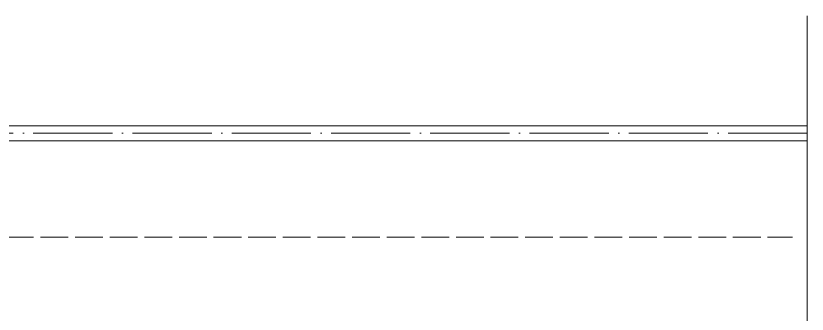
# Model space of a CAD drawing. Header units: millimetres. Extents: x 35877 to 3066687, y -650199 to -40525.
# Drawn here: x 147524.8 to 147764.8, y -179516.2 to -179425.9 of the extents above; entities that cross this region are included whole.
import ezdxf

# ---------------------------------------------------------------- set-up
doc = ezdxf.new("R2010")
doc.units = ezdxf.units.MM
doc.header["$MEASUREMENT"] = 0
doc.linetypes.add('ACAD_ISO02W100', pattern=[15, 12, -3])
doc.linetypes.add('ACAD_ISO04W100', pattern=[30, 24, -3, 0, -3])
doc.layers.add('GROUND FLOOR', color=7, linetype='Continuous', lineweight=9)

msp = doc.modelspace()

# ---------------------------------------------------------------- linework, layer by layer
at = {"layer": 'GROUND FLOOR', "transparency": 33554687}
for p, q in [((147764.752, -179425.853, -0.005), (147764.752, -179946.785, -0.005)), ((147264.502, -179459.152, -0.005), (147764.752, -179459.152, -0.005)), ((147269.002, -179463.652, -0.005), (147764.752, -179463.652, -0.005))]:
    msp.add_line(p, q, dxfattribs=at)
at = {"layer": 'GROUND FLOOR', "color": 1, "linetype": 'ACAD_ISO04W100', "transparency": 33554687, "elevation": -0.005}
msp.add_lwpolyline([(147764.752, -179461.402), (147266.752, -179461.402), (147266.752, -179923.902), (147764.752, -179923.902)], dxfattribs=at)
at = {"layer": 'GROUND FLOOR', "linetype": 'ACAD_ISO02W100', "ltscale": 0.7, "transparency": 33554687, "elevation": -0.005}
msp.add_lwpolyline([(147364.252, -179492.902), (147760.252, -179492.902)], dxfattribs=at)

doc.saveas('drawing.dxf')
